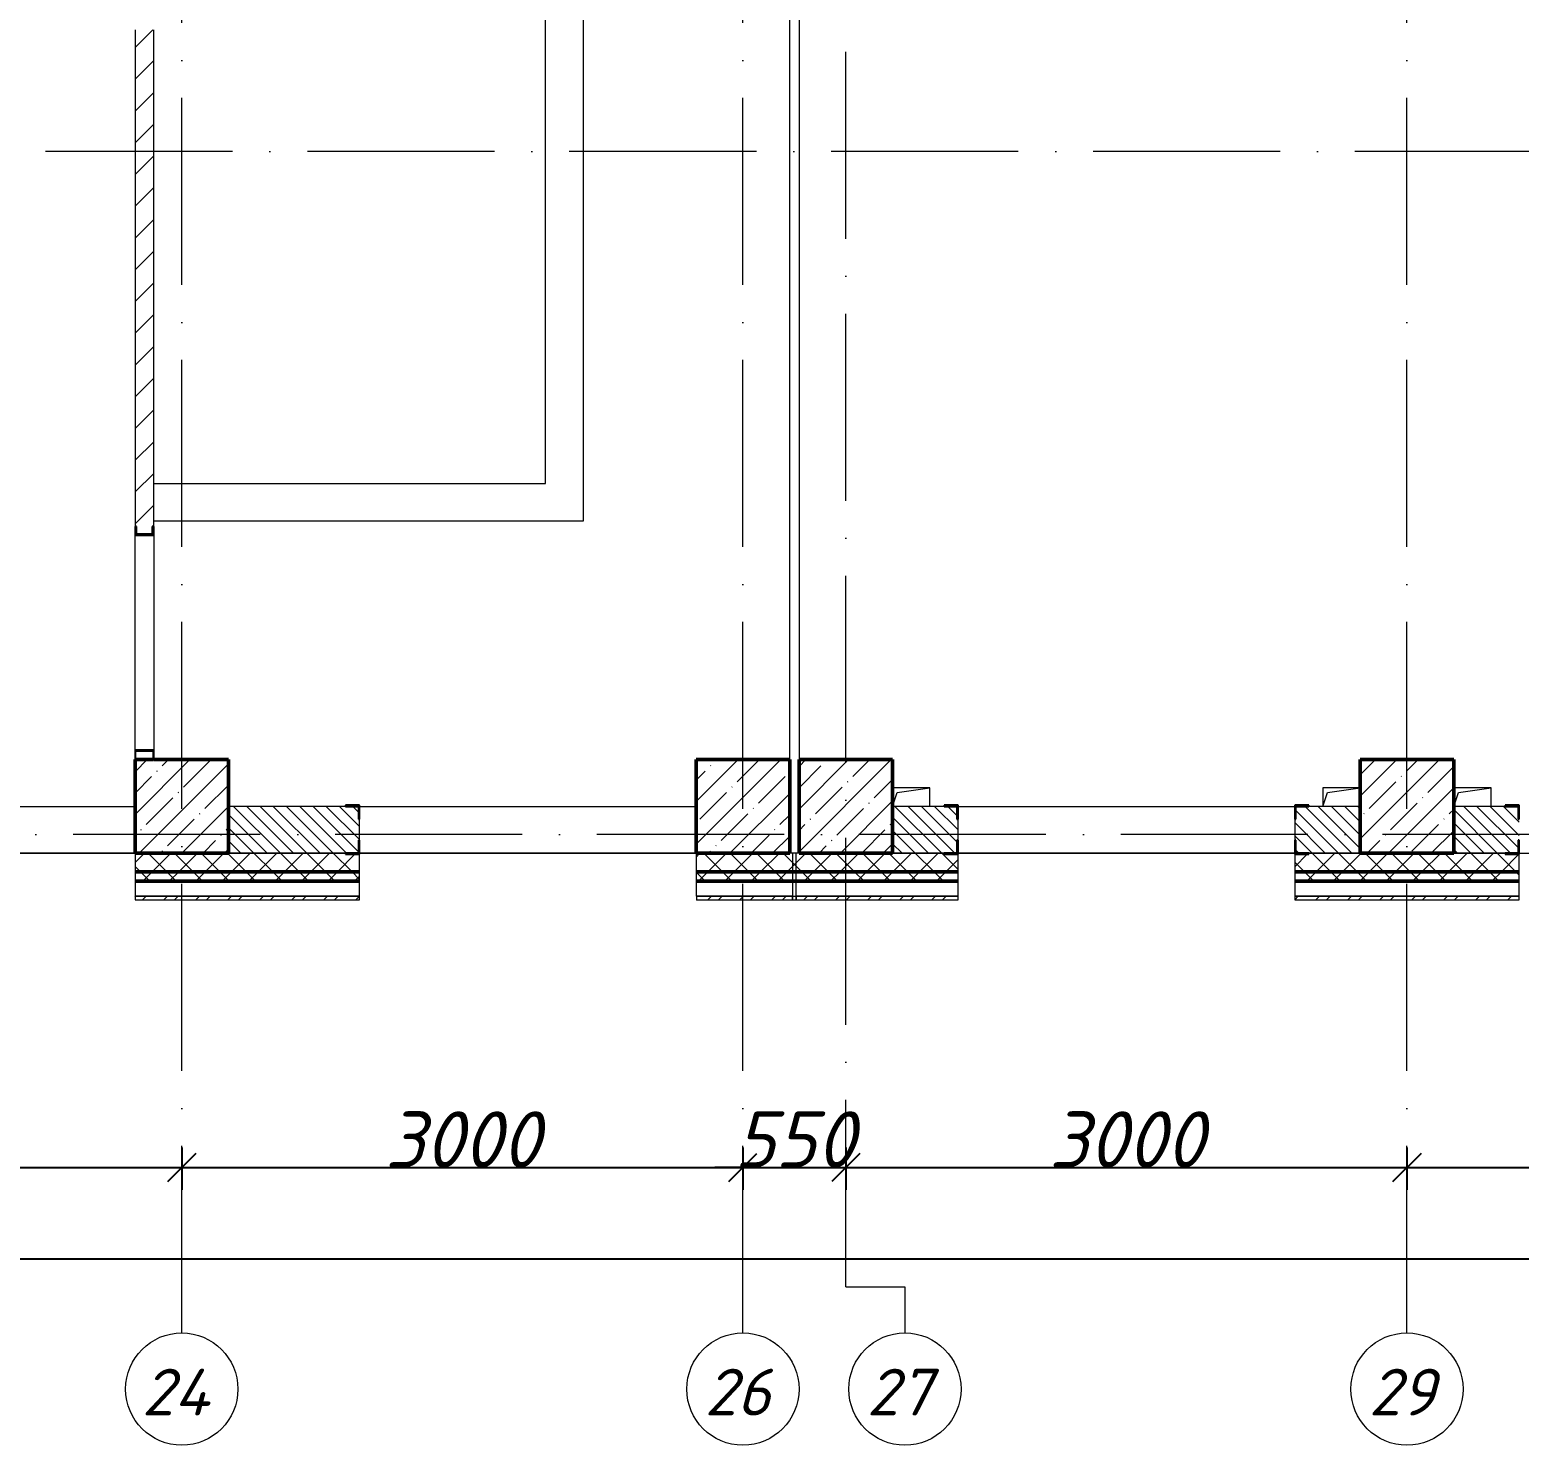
# Model space of a CAD drawing. Header units: millimetres. Extents: x -537608 to 253996, y -217170 to 186033.
# Drawn here: x -144447 to -136485, y 78102 to 85665 of the extents above; entities that cross this region are included whole.
import ezdxf

# ---------------------------------------------------------------- set-up
doc = ezdxf.new("R2010")
doc.units = ezdxf.units.MM
doc.linetypes.add('50_200_ШТРИХ_1Т_ш5_п1_п1_', pattern=[1400, 1000, -200, 0, -200])
for name, color, linetype, lineweight in [('A-____-____-DIMS', 7, 'Continuous', 9), ('A-FLOR-____-OTLN', 7, 'Continuous', 9), ('A-GENM-____-MCUT', 7, 'Continuous', 25), ('A-GENM-____-OTLN', 7, 'Continuous', 9), ('A-GENM-____-OTLN-1', 7, 'Continuous', 25), ('A-WALL-____-MCUT-2', 7, 'Continuous', 50), ('A-WALL-____-MCUT-3', 7, 'Continuous', 9), ('A-WALL-____-OTLN', 7, 'Continuous', 9), ('A-WALL-____-PATT-1', 7, 'Continuous', 9), ('A-WALL-FNSH-MCUT-1', 7, 'Continuous', 9), ('I-WALL-____-OTLN', 7, 'Continuous', 9), ('S-COLS-____-MCUT', 7, 'Continuous', 50), ('S-COLS-____-OTLN', 7, 'Continuous', 9), ('S-GRID-____-IDEN', 7, 'Continuous', 9), ('S-GRID-____-OTLN', 7, 'Continuous', 9), ('S-GRID-____-OTLN-1', 7, '50_200_ШТРИХ_1Т_ш5_п1_п1_', 9)]:
    doc.layers.add(name, color=color, linetype=linetype, lineweight=lineweight)
doc.styles.add('ISOCPEUR_I', font='isocpeui.ttf', dxfattribs={"height": 300})
doc.dimstyles.new('ISO-2_5_0_9К_БОЛЬШОЙ_ОСИ', dxfattribs={"dimscale": 304.8, "dimtxt": 248.995294, "dimasz": 0.492126, "dimexe": 0.393701, "dimexo": 0, "dimgap": 0, "dimtad": 1, "dimdec": 0, "dimzin": 0, "dimdsep": 46, "dimtxsty": 'ISOCPEUR_I', "dimblk1": 'OBLIQUE', "dimblk2": 'OBLIQUE', "dimsah": 1, "dimcen": 0.09, "dimdle": 0.393701, "dimazin": 0, "dimtfac": 1, "dimtdec": 4, "dimtix": 1, "dimtmove": 0, "dimatfit": 3, "dimfxl": 1, "dimtvp": 1, "dimtolj": 1, "dimtzin": 0, "dimarcsym": 2})
pattern_1 = [(45, (-178684.97, 83184.24), (-70.71068, 70.71068), []), (135, (-178684.97, 83184.24), (-70.71068, -70.71068), [])]
pattern_2 = [(135, (-178684.97, 83184.237), (-35.35534, -35.35534), [])]
pattern_3 = [(45, (-178684.97, 83184.24), (-85.53659, 85.53659), []), (45, (-178627.95, 83184.24), (-85.53659, 85.53659), [])]

# ---------------------------------------------------------------- blocks, each defined once
blk = doc.blocks.new('BSC_Колонна _Прямоугольная - 500х500-V71-АР1_План отверстий 3 этажа в осях 1-64_А-ГГ')
at = {"layer": 'S-COLS-____-OTLN'}
h = blk.add_hatch(dxfattribs=at)
h.set_pattern_fill('FP_108', color=256, style=0, pattern_type=2)
h.set_pattern_definition([(45, (-41600, 1668.96), (-114.04925, 114.04925), []), (45, (-41485.95, 1668.96), (-114.04925, 114.04925), [201.613, -40.323, 3.353, -36.97])])
h.paths.add_polyline_path([(-250, -250), (250, -250), (250, 250), (-250, 250)], flags=0)
at = {"layer": 'S-COLS-____-MCUT'}
for p, q in [((250, 250), (-250, 250)), ((-250, 250), (-250, -250)), ((250, -250), (250, 250)), ((-250, -250), (250, -250))]:
    blk.add_line(p, q, dxfattribs=at)
blk = doc.blocks.new('BSC_Колонна _Прямоугольная - 500х500-V72-АР1_План отверстий 3 этажа в осях 1-64_А-ГГ')
at = {"layer": 'S-COLS-____-OTLN'}
h = blk.add_hatch(dxfattribs=at)
h.set_pattern_fill('FP_109', color=256, style=0, pattern_type=2)
h.set_pattern_definition([(45, (-38050, 1668.96), (-114.04925, 114.04925), []), (45, (-37935.95, 1668.96), (-114.04925, 114.04925), [201.613, -40.323, 3.353, -36.97])])
h.paths.add_polyline_path([(-250, -250), (250, -250), (250, 250), (-250, 250)], flags=0)
at = {"layer": 'S-COLS-____-MCUT'}
for p, q in [((250, 250), (-250, 250)), ((-250, 250), (-250, -250)), ((250, -250), (250, 250)), ((-250, -250), (250, -250))]:
    blk.add_line(p, q, dxfattribs=at)
blk = doc.blocks.new('BSC_Колонна _Прямоугольная - 500х500-V106-АР1_План отверстий 3 этажа в осях 1-64_А-ГГ')
at = {"layer": 'S-COLS-____-OTLN'}
h = blk.add_hatch(dxfattribs=at)
h.set_pattern_fill('FP_129', color=256, style=0, pattern_type=2)
h.set_pattern_definition([(45, (-38600, 1668.96), (-114.04925, 114.04925), []), (45, (-38485.95, 1668.96), (-114.04925, 114.04925), [201.613, -40.323, 3.353, -36.97])])
h.paths.add_polyline_path([(-250, -250), (250, -250), (250, 250), (-250, 250)], flags=0)
at = {"layer": 'S-COLS-____-MCUT'}
for p, q in [((250, 250), (-250, 250)), ((-250, 250), (-250, -250)), ((250, -250), (250, 250)), ((-250, -250), (250, -250))]:
    blk.add_line(p, q, dxfattribs=at)
blk = doc.blocks.new('BSC_Колонна _Прямоугольная - 500х500-V113-АР1_План отверстий 3 этажа в осях 1-64_А-ГГ')
at = {"layer": 'S-COLS-____-OTLN'}
h = blk.add_hatch(dxfattribs=at)
h.set_pattern_fill('FP_136', color=256, style=0, pattern_type=2)
h.set_pattern_definition([(45, (-35050, 1668.96), (-114.04925, 114.04925), []), (45, (-34935.95, 1668.96), (-114.04925, 114.04925), [201.613, -40.323, 3.353, -36.97])])
h.paths.add_polyline_path([(-150, -250), (250, -250), (250, 250), (-250, 250), (-250, -250), (-153, -250)], flags=0)
at = {"layer": 'S-COLS-____-MCUT'}
for p, q in [((-250, 250), (-250, -250)), ((-153, 250), (-247, 250)), ((250, 250), (-150, 250)), ((250, -250), (250, 250)), ((-250, -250), (250, -250))]:
    blk.add_line(p, q, dxfattribs=at)
blk = doc.blocks.new('Фахверк_СКБ_Уголок - 250_2700-27497298-АР1_План отверстий 3 этажа в осях 1-64_А-ГГ')
at = {"layer": 'A-GENM-____-MCUT'}
for p, q in [((200, 181), (125, 181)), ((125, 181), (125, 106)), ((131, 106), (131, 175)), ((131, 175), (200, 175)), ((200, 175), (200, 181)), ((125, 106), (131, 106)), ((131, -6), (125, -6)), ((125, -6), (125, -81)), ((131, -75), (131, -6)), ((200, -75), (131, -75)), ((200, -81), (200, -75)), ((125, -81), (200, -81))]:
    blk.add_line(p, q, dxfattribs=at)
blk = doc.blocks.new('154_Стойка_СКБ_Швеллер - СМ-2180_100-28318692-АР1_План отверстий 3 этажа в осях 1-64_А-ГГ')
at = {"layer": 'A-GENM-____-MCUT'}
for p, q in [((171, 50), (125, 50)), ((125, 50), (125, -50)), ((129.5, 42.4), (171, 42.4)), ((129.5, -42.4), (129.5, 42.4)), ((171, 42.4), (171, 50)), ((125, -50), (171, -50)), ((171, -42.4), (129.5, -42.4)), ((171, -50), (171, -42.4))]:
    blk.add_line(p, q, dxfattribs=at)
blk = doc.blocks.new('154_Фахверк_СКБ_Швеллер - Тип_100_3550_1-28320239-АР1_План отверстий 3 этажа в осях 1-64_А-ГГ')
at = {"layer": 'A-GENM-____-MCUT'}
for p, q in [((175, 50), (125, 50)), ((125, 50), (125, -50)), ((128, 47), (175, 47)), ((128, -47), (128, 47)), ((175, 47), (175, 50)), ((125, -50), (175, -50)), ((175, -47), (128, -47)), ((175, -50), (175, -47))]:
    blk.add_line(p, q, dxfattribs=at)
blk = doc.blocks.new('AR_Отверстие прямоугольное _в плите_ - AR_Отверстие прямоугольное _в плите_-30510712-АР1_План отверстий 3 этажа в осях 1-64_А-ГГ')
at = {"layer": 'A-GENM-____-OTLN'}
for p, q in [((100, 50), (-100, 50)), ((-100, -50), (-75, 25)), ((-75, 25), (100, 50)), ((100, -50), (100, 50))]:
    blk.add_line(p, q, dxfattribs=at)
blk = doc.blocks.new('AR_Отверстие прямоугольное _в плите_ - AR_Отверстие прямоугольное _в плите_-V177-АР1_План отверстий 3 этажа в осях 1-64_А-ГГ')
at = {"layer": 'A-GENM-____-OTLN'}
for p, q in [((100, 50), (-100, 50)), ((-100, 50), (-100, -50)), ((-100, -50), (-75, 25)), ((-75, 25), (100, 50))]:
    blk.add_line(p, q, dxfattribs=at)
blk = doc.blocks.new('Стены 7 - Стены 4-31196221-АР1_План отверстий 3 этажа в осях 1-64_А-ГГ')
at = {"layer": 'A-WALL-____-MCUT-3'}
for p, q in [((-1798.5, 41030.2), (-1798.5, 41010.2)), ((-1548.5, 41030.2), (-1798.5, 41030.2)), ((-1798.5, 41010.2), (-1548.5, 41010.2)), ((-1548.5, 41010.2), (-1548.5, 41030.2))]:
    blk.add_line(p, q, dxfattribs=at)
blk = doc.blocks.new('Ось сетки - Круг_Ø6_00__ISO-2_5_0_9K_-25732049-АР1_План отверстий 3 этажа в осях 1-64_А-ГГ')
at = {"layer": 'S-GRID-____-IDEN'}
blk.add_circle((0, 0), 3, dxfattribs=at)
blk = doc.blocks.new('_Oblique')
at = {"color": 0, "linetype": 'ByBlock', "lineweight": -2}
blk.add_line((-0.5, -0.5), (0.5, 0.5), dxfattribs=at)
blk = doc.blocks.new('*D1132')
at = {"layer": 'A-____-____-DIMS', "color": 0, "lineweight": -2, "transparency": 16777216}
for p, q in [((-149635, 79691.8), (-149635, 79465.7)), ((-143635, 79691.8), (-143635, 79465.7)), ((-149755, 79585.7), (-143515, 79585.7))]:
    blk.add_line(p, q, dxfattribs=at)
at = {"layer": 'Defpoints', "color": 0, "transparency": 16777216}
for p in [(-149635, 79691.8), (-143635, 79691.8), (-143635, 79585.7)]:
    blk.add_point(p, dxfattribs=at)
at = {"layer": 'A-____-____-DIMS', "color": 0, "lineweight": -2, "transparency": 16777216, "xscale": 150, "yscale": 150, "zscale": 150, "rotation": 180}
blk.add_blockref('_Oblique', (-149635, 79585.7), dxfattribs=at)
at = {"layer": 'A-____-____-DIMS', "color": 0, "lineweight": -2, "transparency": 16777216, "xscale": 150, "yscale": 150, "zscale": 150}
blk.add_blockref('_Oblique', (-143635, 79585.7), dxfattribs=at)
at = {"layer": 'A-____-____-DIMS', "color": 0, "transparency": 16777216, "insert": (-146635, 79735.7), "char_height": 300, "width": 758.478, "attachment_point": 5, "style": 'ISOCPEUR_I'}
blk.add_mtext('\\A1;6000', dxfattribs=at)
blk = doc.blocks.new('*D1133')
at = {"layer": 'A-____-____-DIMS', "color": 0, "lineweight": -2, "transparency": 16777216}
for p, q in [((-143635, 79691.8), (-143635, 79465.7)), ((-140635, 79691.8), (-140635, 79465.7)), ((-143755, 79585.7), (-140515, 79585.7))]:
    blk.add_line(p, q, dxfattribs=at)
at = {"layer": 'Defpoints', "color": 0, "transparency": 16777216}
for p in [(-143635, 79691.8), (-140635, 79691.8), (-140635, 79585.7)]:
    blk.add_point(p, dxfattribs=at)
at = {"layer": 'A-____-____-DIMS', "color": 0, "lineweight": -2, "transparency": 16777216, "xscale": 150, "yscale": 150, "zscale": 150, "rotation": 180}
blk.add_blockref('_Oblique', (-143635, 79585.7), dxfattribs=at)
at = {"layer": 'A-____-____-DIMS', "color": 0, "lineweight": -2, "transparency": 16777216, "xscale": 150, "yscale": 150, "zscale": 150}
blk.add_blockref('_Oblique', (-140635, 79585.7), dxfattribs=at)
at = {"layer": 'A-____-____-DIMS', "color": 0, "transparency": 16777216, "insert": (-142135, 79735.7), "char_height": 300, "width": 758.478, "attachment_point": 5, "style": 'ISOCPEUR_I'}
blk.add_mtext('\\A1;3000', dxfattribs=at)
blk = doc.blocks.new('*D1134')
at = {"layer": 'A-____-____-DIMS', "color": 0, "lineweight": -2, "transparency": 16777216}
for p, q in [((-140635, 79691.8), (-140635, 79465.7)), ((-140085, 79691.8), (-140085, 79465.7)), ((-140635, 79585.7), (-140785, 79585.7)), ((-140635, 79585.7), (-140085, 79585.7)), ((-140085, 79585.7), (-139935, 79585.7))]:
    blk.add_line(p, q, dxfattribs=at)
at = {"layer": 'Defpoints', "color": 0, "transparency": 16777216}
for p in [(-140635, 79691.8), (-140085, 79691.8), (-140085, 79585.7)]:
    blk.add_point(p, dxfattribs=at)
at = {"layer": 'A-____-____-DIMS', "color": 0, "lineweight": -2, "transparency": 16777216, "xscale": 150, "yscale": 150, "zscale": 150}
blk.add_blockref('_Oblique', (-140635, 79585.7), dxfattribs=at)
at = {"layer": 'A-____-____-DIMS', "color": 0, "lineweight": -2, "transparency": 16777216, "xscale": 150, "yscale": 150, "zscale": 150, "rotation": 180}
blk.add_blockref('_Oblique', (-140085, 79585.7), dxfattribs=at)
at = {"layer": 'A-____-____-DIMS', "color": 0, "transparency": 16777216, "insert": (-140360, 79735.7), "char_height": 300, "width": 568.858, "attachment_point": 5, "style": 'ISOCPEUR_I'}
blk.add_mtext('\\A1;550', dxfattribs=at)
blk = doc.blocks.new('*D1135')
at = {"layer": 'A-____-____-DIMS', "color": 0, "lineweight": -2, "transparency": 16777216}
for p, q in [((-140085, 79691.8), (-140085, 79465.7)), ((-137085, 79691.8), (-137085, 79465.7)), ((-140205, 79585.7), (-136965, 79585.7))]:
    blk.add_line(p, q, dxfattribs=at)
at = {"layer": 'Defpoints', "color": 0, "transparency": 16777216}
for p in [(-140085, 79691.8), (-137085, 79691.8), (-137085, 79585.7)]:
    blk.add_point(p, dxfattribs=at)
at = {"layer": 'A-____-____-DIMS', "color": 0, "lineweight": -2, "transparency": 16777216, "xscale": 150, "yscale": 150, "zscale": 150, "rotation": 180}
blk.add_blockref('_Oblique', (-140085, 79585.7), dxfattribs=at)
at = {"layer": 'A-____-____-DIMS', "color": 0, "lineweight": -2, "transparency": 16777216, "xscale": 150, "yscale": 150, "zscale": 150}
blk.add_blockref('_Oblique', (-137085, 79585.7), dxfattribs=at)
at = {"layer": 'A-____-____-DIMS', "color": 0, "transparency": 16777216, "insert": (-138585, 79735.7), "char_height": 300, "width": 758.478, "attachment_point": 5, "style": 'ISOCPEUR_I'}
blk.add_mtext('\\A1;3000', dxfattribs=at)
blk = doc.blocks.new('*D1136')
at = {"layer": 'A-____-____-DIMS', "color": 0, "lineweight": -2, "transparency": 16777216}
for p, q in [((-137085, 79691.8), (-137085, 79465.7)), ((-134085, 79691.8), (-134085, 79465.7)), ((-137205, 79585.7), (-133965, 79585.7))]:
    blk.add_line(p, q, dxfattribs=at)
at = {"layer": 'Defpoints', "color": 0, "transparency": 16777216}
for p in [(-137085, 79691.8), (-134085, 79691.8), (-134085, 79585.7)]:
    blk.add_point(p, dxfattribs=at)
at = {"layer": 'A-____-____-DIMS', "color": 0, "lineweight": -2, "transparency": 16777216, "xscale": 150, "yscale": 150, "zscale": 150, "rotation": 180}
blk.add_blockref('_Oblique', (-137085, 79585.7), dxfattribs=at)
at = {"layer": 'A-____-____-DIMS', "color": 0, "lineweight": -2, "transparency": 16777216, "xscale": 150, "yscale": 150, "zscale": 150}
blk.add_blockref('_Oblique', (-134085, 79585.7), dxfattribs=at)
at = {"layer": 'A-____-____-DIMS', "color": 0, "transparency": 16777216, "insert": (-135585, 79735.7), "char_height": 300, "width": 758.478, "attachment_point": 5, "style": 'ISOCPEUR_I'}
blk.add_mtext('\\A1;3000', dxfattribs=at)
blk = doc.blocks.new('*D1153')
at = {"layer": 'A-____-____-DIMS', "color": 0, "lineweight": -2, "transparency": 16777216}
for p, q in [((-181035, 79203.6), (-181035, 78977.5)), ((-77535, 79203.6), (-77535, 78977.5)), ((-181155, 79097.5), (-77415, 79097.5))]:
    blk.add_line(p, q, dxfattribs=at)
at = {"layer": 'Defpoints', "color": 0, "transparency": 16777216}
for p in [(-181035, 79203.6), (-77535, 79203.6), (-77535, 79097.5)]:
    blk.add_point(p, dxfattribs=at)
at = {"layer": 'A-____-____-DIMS', "color": 0, "lineweight": -2, "transparency": 16777216, "xscale": 150, "yscale": 150, "zscale": 150, "rotation": 180}
blk.add_blockref('_Oblique', (-181035, 79097.5), dxfattribs=at)
at = {"layer": 'A-____-____-DIMS', "color": 0, "lineweight": -2, "transparency": 16777216, "xscale": 150, "yscale": 150, "zscale": 150}
blk.add_blockref('_Oblique', (-77535, 79097.5), dxfattribs=at)
at = {"layer": 'A-____-____-DIMS', "color": 0, "transparency": 16777216, "insert": (-129285, 79247.5), "char_height": 300, "width": 1080.257, "attachment_point": 5, "style": 'ISOCPEUR_I'}
blk.add_mtext('\\A1;103500', dxfattribs=at)

msp = doc.modelspace()

# ---------------------------------------------------------------- hatches: boundary and pattern name
at = {"layer": 'A-WALL-____-PATT-1'}
h = msp.add_hatch(dxfattribs=at)
h.set_pattern_fill('FP_4', color=256, style=0, pattern_type=2)
h.set_pattern_definition([(45, (-178684.97, 83184.24), (-84.8528, 84.8528), [])])
h.paths.add_polyline_path([(-143881.9702, 81765.2788), (-143787.9702, 81765.2788), (-143787.9702, 81812.2788), (-143881.9702, 81812.2788)], flags=0)
h.paths.add_polyline_path([(-143792.5702, 82969.7788), (-143792.5702, 83011.2788), (-143784.9702, 83011.2788), (-143784.9702, 85665.2788), (-143884.9702, 85665.2788), (-143884.1183, 83011.2788), (-143877.3702, 83011.2788), (-143877.3702, 82969.7788)], flags=0)
h.paths.add_polyline_path([(-143787.9702, 85668.2788), (-143787.9702, 85715.2788), (-143784.9702, 85715.2788), (-143784.9702, 88365.2788), (-143884.9702, 88365.2788), (-143884.9702, 85715.2788), (-143881.9702, 85715.2788), (-143881.9702, 85668.2788), (-143834.9146, 85668.2788)], flags=0)
h = msp.add_hatch(dxfattribs=at)
h.set_pattern_fill('FP_6', color=256, style=0, pattern_type=2)
h.set_pattern_definition(pattern_2)
h.paths.add_polyline_path([(-142690.9702, 81265.2788), (-142690.9702, 81334.2788), (-142684.9702, 81334.2788), (-142684.9702, 81446.2788), (-142690.9702, 81446.2788), (-142690.9702, 81515.2788), (-143384.9702, 81515.2788), (-143384.9702, 81265.2788), (-142759.9702, 81265.2788)], flags=0)
h = msp.add_hatch(dxfattribs=at)
h.set_pattern_fill('FP_6', color=256, style=0, pattern_type=2)
h.set_pattern_definition(pattern_2)
h.paths.add_polyline_path([(-137678.9702, 81265.2788), (-137334.9702, 81265.2788), (-137334.9702, 81515.2788), (-137678.9702, 81515.2788), (-137678.9702, 81446.2788), (-137684.9702, 81446.2788), (-137684.9702, 81334.2788), (-137678.9702, 81334.2788), (-137678.9702, 81269.5645)], flags=0)
h.paths.add_polyline_path([(-139490.9702, 81265.2788), (-139490.9702, 81334.2788), (-139484.9702, 81334.2788), (-139484.9702, 81446.2788), (-139490.9702, 81446.2788), (-139490.9702, 81515.2788), (-139834.9702, 81515.2788), (-139834.9702, 81265.2788), (-139559.9702, 81265.2788)], flags=0)
h = msp.add_hatch(dxfattribs=at)
h.set_pattern_fill('FP_6', color=256, style=0, pattern_type=2)
h.set_pattern_definition(pattern_2)
h.paths.add_polyline_path([(-134334.9702, 81265.2788), (-134334.9702, 81515.2788), (-134678.9702, 81515.2788), (-134678.9702, 81446.2788), (-134684.9702, 81446.2788), (-134684.9702, 81334.2788), (-134678.9702, 81334.2788), (-134678.9702, 81265.2788), (-134512.0399, 81265.2788)], flags=0)
h.paths.add_polyline_path([(-136490.9702, 81265.2788), (-136490.9702, 81334.2788), (-136484.9702, 81334.2788), (-136484.9702, 81446.2788), (-136490.9702, 81446.2788), (-136490.9702, 81515.2788), (-136834.9702, 81515.2788), (-136834.9702, 81265.2788), (-136559.9702, 81265.2788)], flags=0)
h = msp.add_hatch(dxfattribs=at)
h.set_pattern_fill('FP_1', color=256, style=0, pattern_type=2)
h.set_pattern_definition(pattern_1)
h.paths.add_polyline_path([(-77934.9702, 81165.2788), (-77434.9702, 81165.2788), (-77434.9702, 81265.2788), (-86459.9702, 81265.2788), (-86459.9702, 81259.2788), (-86534.9702, 81259.2788), (-86534.9702, 81165.2788), (-77953.1827, 81165.2788)], flags=0)
h.paths.add_polyline_path([(-89441.7006, 81165.2788), (-88334.9702, 81165.2788), (-88334.9702, 81259.2788), (-88409.9702, 81259.2788), (-88409.9702, 81265.2788), (-96284.9702, 81265.2788), (-96284.9702, 81165.2788), (-89684.9702, 81165.2788)], flags=0)
h.paths.add_polyline_path([(-97284.9702, 81165.2788), (-97284.9702, 81265.2788), (-98409.9702, 81265.2788), (-98409.9702, 81259.2788), (-98484.9702, 81259.2788), (-98484.9702, 81165.2788), (-97395.2899, 81165.2788)], flags=0)
h.paths.add_polyline_path([(-100284.9702, 81165.2788), (-100284.9702, 81259.2788), (-100359.9702, 81259.2788), (-100359.9702, 81265.2788), (-101409.9702, 81265.2788), (-101409.9702, 81259.2788), (-101484.9702, 81259.2788), (-101484.9702, 81165.2788), (-100930.2184, 81165.2788)], flags=0)
h.paths.add_polyline_path([(-103284.9702, 81165.2788), (-103284.9702, 81265.2788), (-104409.9702, 81265.2788), (-104409.9702, 81259.2788), (-104484.9702, 81259.2788), (-104484.9702, 81165.2788), (-104409.9702, 81165.2788)], flags=0)
h.paths.add_polyline_path([(-107684.9702, 81165.2788), (-106284.9702, 81165.2788), (-106284.9702, 81265.2788), (-107609.9702, 81265.2788), (-107609.9702, 81259.2788), (-107684.9702, 81259.2788)], flags=0)
h.paths.add_polyline_path([(-109767.5399, 81165.2788), (-109484.9702, 81165.2788), (-109484.9702, 81259.2788), (-109559.9702, 81259.2788), (-109559.9702, 81265.2788), (-110609.9702, 81265.2788), (-110609.9702, 81259.2788), (-110684.9702, 81259.2788), (-110684.9702, 81165.2788), (-110651.272, 81165.2788)], flags=0)
h.paths.add_polyline_path([(-112484.9702, 81165.2788), (-112484.9702, 81265.2788), (-113609.9702, 81265.2788), (-113609.9702, 81259.2788), (-113684.9702, 81259.2788), (-113684.9702, 81165.2788), (-113609.9702, 81165.2788)], flags=0)
h.paths.add_polyline_path([(-115834.9702, 81165.2788), (-115484.9702, 81165.2788), (-115484.9702, 81259.2788), (-115559.9702, 81259.2788), (-115559.9702, 81265.2788), (-116609.9702, 81265.2788), (-116609.9702, 81259.2788), (-116684.9702, 81259.2788), (-116684.9702, 81165.2788), (-115953.6649, 81165.2788)], flags=0)
h.paths.add_polyline_path([(-118484.9702, 81165.2788), (-118484.9702, 81259.2788), (-118559.9702, 81259.2788), (-118559.9702, 81265.2788), (-119609.9702, 81265.2788), (-119609.9702, 81259.2788), (-119684.9702, 81259.2788), (-119684.9702, 81165.2788), (-118604.8613, 81165.2788)], flags=0)
h.paths.add_polyline_path([(-121484.9702, 81165.2788), (-121484.9702, 81259.2788), (-121559.9702, 81259.2788), (-121559.9702, 81265.2788), (-122609.9702, 81265.2788), (-122609.9702, 81259.2788), (-122684.9702, 81259.2788), (-122684.9702, 81165.2788), (-122139.7899, 81165.2788)], flags=0)
h.paths.add_polyline_path([(-125674.7185, 81165.2788), (-124484.9702, 81165.2788), (-124484.9702, 81259.2788), (-124559.9702, 81259.2788), (-124559.9702, 81265.2788), (-125609.9702, 81265.2788), (-125609.9702, 81259.2788), (-125684.9702, 81259.2788), (-125684.9702, 81165.2788), (-125678.9702, 81165.2788)], flags=0)
h.paths.add_polyline_path([(-128684.9702, 81165.2788), (-127484.9702, 81165.2788), (-127484.9702, 81259.2788), (-127559.9702, 81259.2788), (-127559.9702, 81265.2788), (-128609.9702, 81265.2788), (-128609.9702, 81259.2788), (-128684.9702, 81259.2788)], flags=0)
h.paths.add_polyline_path([(-133628.3078, 81165.2788), (-133484.9702, 81165.2788), (-133484.9702, 81259.2788), (-133559.9702, 81259.2788), (-133559.9702, 81265.2788), (-134609.9702, 81265.2788), (-134609.9702, 81259.2788), (-134684.9702, 81259.2788), (-134684.9702, 81165.2788), (-133834.9702, 81165.2788)], flags=0)
h.paths.add_polyline_path([(-136484.9702, 81165.2788), (-136484.9702, 81259.2788), (-136559.9702, 81259.2788), (-136559.9702, 81265.2788), (-137609.9702, 81265.2788), (-137609.9702, 81259.2788), (-137684.9702, 81259.2788), (-137684.9702, 81165.2788), (-136490.9702, 81165.2788)], flags=0)
h.paths.add_polyline_path([(-139814.4328, 81165.2788), (-139484.9702, 81165.2788), (-139484.9702, 81259.2788), (-139559.9702, 81259.9217), (-139559.9702, 81265.2788), (-140884.9702, 81265.2788), (-140884.9702, 81165.2788)], flags=0)
h.paths.add_polyline_path([(-143349.3613, 81165.2788), (-142684.9702, 81165.2788), (-142684.9702, 81259.2788), (-142759.9702, 81259.2788), (-142759.9702, 81265.2788), (-143884.9702, 81265.2788), (-143884.9702, 81165.2788)], flags=0)
h.paths.add_polyline_path([(-145684.9702, 81165.2788), (-145684.9702, 81259.2788), (-145759.9702, 81259.2788), (-145759.9702, 81265.2788), (-146809.9702, 81265.2788), (-146809.9702, 81259.2788), (-146884.9702, 81259.2788), (-146884.2899, 81165.2788), (-145690.9702, 81165.2788)], flags=0)
h.paths.add_polyline_path([(-148684.9702, 81165.2788), (-148684.9702, 81259.2788), (-148759.9702, 81259.2788), (-148759.9702, 81265.2788), (-149884.9702, 81265.2788), (-149884.9702, 81165.2788), (-149535.4863, 81165.2788)], flags=0)
h.paths.add_polyline_path([(-151684.9702, 81165.2788), (-151684.9702, 81259.2788), (-151759.9702, 81259.2788), (-151759.9702, 81265.2788), (-152884.9702, 81265.2788), (-152884.9702, 81165.2788), (-152186.6828, 81165.2788)], flags=0)
h.paths.add_polyline_path([(-154684.9702, 81165.2788), (-154684.9702, 81259.2788), (-154759.9702, 81259.2788), (-154759.9702, 81265.2788), (-155809.9702, 81265.2788), (-155809.9702, 81259.2788), (-155884.9702, 81259.2788), (-155884.9702, 81165.2788), (-155721.6114, 81165.2788)], flags=0)
h.paths.add_polyline_path([(-164558.9328, 81165.2788), (-163684.9702, 81165.2788), (-163684.9702, 81259.2788), (-163759.9702, 81259.2788), (-163759.9702, 81265.2788), (-164809.9702, 81265.2788), (-164809.9702, 81259.2788), (-164884.9702, 81259.2788), (-164884.9702, 81165.2788)], flags=0)
h.paths.add_polyline_path([(-166326.3971, 81165.2788), (-165884.9702, 81165.2788), (-165884.9702, 81259.2788), (-165959.9702, 81259.2788), (-165959.9702, 81265.2788), (-171209.9702, 81265.2788), (-171209.9702, 81259.2788), (-171284.9702, 81259.2788), (-171284.9702, 81165.2788), (-167784.9702, 81165.2788)], flags=0)
h.paths.add_polyline_path([(-173396.2542, 81165.2788), (-172284.9702, 81165.2788), (-172284.9702, 81259.2788), (-172359.9702, 81259.2788), (-172359.9702, 81265.2788), (-181134.9702, 81265.2788), (-181134.9702, 81165.2788), (-175163.7185, 81165.2788)], flags=0)
h = msp.add_hatch(dxfattribs=at)
h.set_pattern_fill('FP_1', color=256, style=0, pattern_type=2)
h.set_pattern_definition(pattern_1)
h.paths.add_polyline_path([(-77434.9702, 81115.2788), (-77334.9702, 81115.2788), (-77334.9702, 81165.2788), (-86534.9702, 81165.2788), (-86534.9702, 81115.2788), (-77953.1827, 81115.2788)], flags=0)
h.paths.add_polyline_path([(-89441.7006, 81115.2788), (-88334.9702, 81115.2788), (-88334.9702, 81165.2788), (-96284.9702, 81165.2788), (-96284.9702, 81115.2788), (-90325.4327, 81115.2788)], flags=0)
h.paths.add_polyline_path([(-97395.2899, 81115.2788), (-97284.9702, 81115.2788), (-97284.9702, 81165.2788), (-98484.9702, 81165.2788), (-98484.9702, 81115.2788), (-98279.022, 81115.2788)], flags=0)
h.paths.add_polyline_path([(-101484.9702, 81115.2788), (-100284.9702, 81115.2788), (-100284.9702, 81165.2788), (-101484.9702, 81165.2788)], flags=0)
h.paths.add_polyline_path([(-104465.147, 81115.2788), (-103284.9702, 81115.2788), (-103284.9702, 81165.2788), (-104484.9702, 81165.2788), (-104484.9702, 81115.2788)], flags=0)
h.paths.add_polyline_path([(-106284.9702, 81115.2788), (-106284.9702, 81165.2788), (-107684.9702, 81165.2788), (-107684.9702, 81115.2788), (-107116.3434, 81115.2788)], flags=0)
h.paths.add_polyline_path([(-109484.9702, 81115.2788), (-109484.9702, 81165.2788), (-110684.9702, 81165.2788), (-110684.9702, 81115.2788), (-109767.5399, 81115.2788)], flags=0)
h.paths.add_polyline_path([(-112484.9702, 81115.2788), (-112484.9702, 81165.2788), (-113684.9702, 81165.2788), (-113684.9702, 81115.2788)], flags=0)
h.paths.add_polyline_path([(-115484.9702, 81115.2788), (-115484.9702, 81165.2788), (-116684.9702, 81165.2788), (-116684.9702, 81115.2788), (-115953.6649, 81115.2788)], flags=0)
h.paths.add_polyline_path([(-119684.9702, 81115.2788), (-118484.9702, 81115.2788), (-118484.9702, 81165.2788), (-119684.9702, 81165.2788)], flags=0)
h.paths.add_polyline_path([(-122684.9702, 81115.2788), (-121484.9702, 81115.2788), (-121484.9702, 81165.2788), (-122684.9702, 81165.2788)], flags=0)
h.paths.add_polyline_path([(-125674.7185, 81115.2788), (-124484.9702, 81115.2788), (-124484.9702, 81165.2788), (-125684.9702, 81165.2788), (-125684.9702, 81115.2788)], flags=0)
h.paths.add_polyline_path([(-127484.9702, 81115.2788), (-127484.9702, 81165.2788), (-128684.9702, 81165.2788), (-128684.9702, 81115.2788), (-128325.9149, 81115.2788)], flags=0)
h.paths.add_polyline_path([(-133628.3078, 81115.2788), (-133484.9702, 81115.2788), (-133484.9702, 81165.2788), (-134684.9702, 81165.2788), (-134684.9702, 81115.2788), (-134512.0399, 81115.2788)], flags=0)
h.paths.add_polyline_path([(-136484.9702, 81115.2788), (-136484.9702, 81165.2788), (-137684.9702, 81165.2788), (-137684.9702, 81115.2788), (-137163.2363, 81115.2788)], flags=0)
h.paths.add_polyline_path([(-139814.4328, 81115.2788), (-139484.9702, 81115.2788), (-139484.9702, 81165.2788), (-140884.9702, 81165.2788), (-140884.9702, 81115.2788)], flags=0)
h.paths.add_polyline_path([(-142684.9702, 81115.2788), (-142684.9702, 81165.2788), (-143884.9702, 81165.2788), (-143884.9702, 81115.2788), (-143349.3613, 81115.2788)], flags=0)
h.paths.add_polyline_path([(-145684.9702, 81115.2788), (-145684.9702, 81165.2788), (-146884.9702, 81165.2788), (-146884.2899, 81115.2788)], flags=0)
h.paths.add_polyline_path([(-148684.9702, 81115.2788), (-148684.9702, 81165.2788), (-149884.9702, 81165.2788), (-149884.9702, 81115.2788), (-149535.4863, 81115.2788)], flags=0)
h.paths.add_polyline_path([(-151684.9702, 81115.2788), (-151684.9702, 81165.2788), (-152884.9702, 81165.2788), (-152884.9702, 81115.2788), (-152186.6828, 81115.2788)], flags=0)
h.paths.add_polyline_path([(-155721.6114, 81115.2788), (-154684.9702, 81115.2788), (-154684.9702, 81165.2788), (-155884.9702, 81165.2788), (-155884.9702, 81115.2788)], flags=0)
h.paths.add_polyline_path([(-164884.9702, 81115.2788), (-163684.9702, 81115.2788), (-163684.9702, 81165.2788), (-164884.9702, 81165.2788)], flags=0)
h.paths.add_polyline_path([(-165884.9702, 81115.2788), (-165884.9702, 81165.2788), (-171284.9702, 81165.2788), (-171284.9702, 81115.2788), (-166326.3971, 81115.2788)], flags=0)
h.paths.add_polyline_path([(-172512.5221, 81115.2788), (-172284.9702, 81115.2788), (-172284.9702, 81165.2788), (-181234.9702, 81165.2788), (-181234.9702, 81115.2788), (-173396.2542, 81115.2788)], flags=0)
h = msp.add_hatch(dxfattribs=at)
h.set_pattern_fill('FP_3', color=256, style=0, pattern_type=2)
h.set_pattern_definition(pattern_3)
h.paths.add_polyline_path([(-140369.9702, 81015.2788), (-140369.9702, 81035.2788), (-140883.9702, 81035.2788), (-140883.9702, 81015.2788)], flags=0)
h.paths.add_polyline_path([(-142684.9702, 81015.2788), (-142684.9702, 81035.2788), (-143884.9702, 81035.2788), (-143884.9702, 81015.2788), (-143349.3613, 81015.2788)], flags=0)
h.paths.add_polyline_path([(-145684.9702, 81015.2788), (-145684.9702, 81035.2788), (-146883.9702, 81035.2788), (-146883.9702, 81015.2788)], flags=0)
h.paths.add_polyline_path([(-148684.9702, 81015.2788), (-148684.9702, 81035.2788), (-149884.9702, 81035.2788), (-149884.9702, 81015.2788), (-149535.4863, 81015.2788)], flags=0)
h.paths.add_polyline_path([(-152186.6828, 81015.2788), (-151684.9702, 81015.2788), (-151684.9702, 81035.2788), (-152883.9702, 81035.2788), (-152883.9702, 81015.2788)], flags=0)
h.paths.add_polyline_path([(-154684.9702, 81015.2788), (-154684.9702, 81035.2788), (-155884.9702, 81035.2788), (-155884.9702, 81015.2788), (-155721.6114, 81015.2788)], flags=0)
h.paths.add_polyline_path([(-164558.9328, 81015.2788), (-163684.9702, 81015.2788), (-163684.9702, 81035.2788), (-164884.9702, 81035.2788), (-164884.9702, 81015.2788)], flags=0)
h.paths.add_polyline_path([(-165884.9702, 81015.2788), (-165884.9702, 81035.2788), (-171284.9702, 81035.2788), (-171284.9702, 81015.2788), (-166326.3971, 81015.2788)], flags=0)
h.paths.add_polyline_path([(-172512.5221, 81015.2788), (-172284.9702, 81015.2788), (-172284.9702, 81035.2788), (-181364.9702, 81035.2788), (-181364.9702, 81015.2788), (-173396.2542, 81015.2788)], flags=0)
h = msp.add_hatch(dxfattribs=at)
h.set_pattern_fill('FP_3', color=256, style=0, pattern_type=2)
h.set_pattern_definition(pattern_3)
h.paths.add_polyline_path([(-107116.3434, 81015.2788), (-106819.9702, 81015.2788), (-106819.9702, 81035.2788), (-107683.9702, 81035.2788), (-107683.9702, 81015.2788)], flags=0)
h.paths.add_polyline_path([(-109484.9702, 81015.2788), (-109484.9702, 81035.2788), (-110684.9702, 81035.2788), (-110684.9702, 81015.2788), (-109767.5399, 81015.2788)], flags=0)
h.paths.add_polyline_path([(-112484.9702, 81015.2788), (-112484.9702, 81035.2788), (-113684.9702, 81035.2788), (-113684.9702, 81015.2788)], flags=0)
h.paths.add_polyline_path([(-115953.6649, 81015.2788), (-115484.9702, 81015.2788), (-115484.9702, 81035.2788), (-116683.9702, 81035.2788), (-116683.9702, 81015.2788)], flags=0)
h.paths.add_polyline_path([(-119684.9702, 81015.2788), (-118484.9702, 81015.2788), (-118484.9702, 81035.2788), (-119684.9702, 81035.2788)], flags=0)
h.paths.add_polyline_path([(-122139.7899, 81015.2788), (-121484.9702, 81015.2788), (-121484.9702, 81035.2788), (-122683.9702, 81035.2788), (-122683.9702, 81015.2788)], flags=0)
h.paths.add_polyline_path([(-124484.9702, 81015.2788), (-124484.9702, 81035.2788), (-125684.9702, 81035.2788), (-125684.9702, 81015.2788), (-124790.9863, 81015.2788)], flags=0)
h.paths.add_polyline_path([(-127484.9702, 81015.2788), (-127484.9702, 81035.2788), (-128684.9702, 81035.2788), (-128684.9702, 81015.2788), (-128325.9149, 81015.2788)], flags=0)
h.paths.add_polyline_path([(-133628.3078, 81015.2788), (-133484.9702, 81015.2788), (-133484.9702, 81035.2788), (-134684.9702, 81035.2788), (-134684.9702, 81015.2788), (-134512.0399, 81015.2788)], flags=0)
h.paths.add_polyline_path([(-137684.9702, 81015.2788), (-136484.9702, 81015.2788), (-136484.9702, 81035.2788), (-137684.9702, 81035.2788)], flags=0)
h.paths.add_polyline_path([(-140349.9702, 81015.2788), (-139484.9702, 81015.2788), (-139484.9702, 81035.2788), (-140349.9702, 81035.2788)], flags=0)

# ---------------------------------------------------------------- linework, layer by layer
at = {"layer": 'A-FLOR-____-OTLN'}
for p, q in [((-140334.9702, 88515.2788), (-140334.9702, 81765.2788)), ((-140384.9702, 81765.2788), (-140384.9702, 88365.2788))]:
    msp.add_line(p, q, dxfattribs=at)
at = {"layer": 'A-WALL-____-MCUT-2'}
for p, q in [((-143884.9702, 81165.2788), (-142684.9702, 81165.2788)), ((-140884.9702, 81165.2788), (-139484.9702, 81165.2788)), ((-137684.9702, 81165.2788), (-136484.9702, 81165.2788)), ((-143884.9702, 81115.2788), (-142684.9702, 81115.2788)), ((-140884.9702, 81115.2788), (-139484.9702, 81115.2788)), ((-137684.9702, 81115.2788), (-136484.9702, 81115.2788))]:
    msp.add_line(p, q, dxfattribs=at)
at = {"layer": 'A-WALL-____-MCUT-3'}
for p, q in [((-142759.9702, 81515.2788), (-143384.9702, 81515.2788)), ((-139559.9702, 81515.2788), (-139834.9702, 81515.2788)), ((-137334.9702, 81515.2788), (-137609.9702, 81515.2788)), ((-136559.9702, 81515.2788), (-136834.9702, 81515.2788)), ((-142684.9702, 81334.2788), (-142684.9702, 81446.2788)), ((-139484.9702, 81334.2788), (-139484.9702, 81446.2788)), ((-137684.9702, 81446.2788), (-137684.9702, 81334.2788)), ((-143884.9702, 81265.2788), (-143884.9702, 81035.2788)), ((-142759.9702, 81265.2788), (-143384.9702, 81265.2788)), ((-143384.9702, 81265.2788), (-142759.9702, 81265.2788)), ((-142684.9702, 81035.2788), (-142684.9702, 81259.2788)), ((-140884.9702, 81265.2788), (-140884.9702, 81035.2788)), ((-140334.9702, 81265.2788), (-140384.9702, 81265.2788)), ((-139559.9702, 81265.2788), (-139834.9702, 81265.2788)), ((-139834.9702, 81265.2788), (-139559.9702, 81265.2788)), ((-139484.9702, 81035.2788), (-139484.9702, 81259.2788)), ((-137684.9702, 81259.2788), (-137684.9702, 81035.2788)), ((-137334.9702, 81265.2788), (-137609.9702, 81265.2788)), ((-137609.9702, 81265.2788), (-137334.9702, 81265.2788)), ((-136559.9702, 81265.2788), (-136834.9702, 81265.2788)), ((-136834.9702, 81265.2788), (-136559.9702, 81265.2788)), ((-136484.9702, 81035.2788), (-136484.9702, 81259.2788)), ((-143884.9702, 81035.2788), (-142684.9702, 81035.2788)), ((-140884.9702, 81035.2788), (-139484.9702, 81035.2788)), ((-137684.9702, 81035.2788), (-136484.9702, 81035.2788))]:
    msp.add_line(p, q, dxfattribs=at)
at = {"layer": 'A-WALL-____-OTLN'}
for p, q in [((-145684.9702, 81515.2788), (-143884.9702, 81515.2788)), ((-142684.9702, 81515.2788), (-140884.9702, 81515.2788)), ((-139484.9702, 81515.2788), (-137684.9702, 81515.2788)), ((-145684.9702, 81265.2788), (-143884.9702, 81265.2788)), ((-143884.9702, 81265.2788), (-145684.9702, 81265.2788)), ((-142684.9702, 81265.2788), (-140884.9702, 81265.2788)), ((-140884.9702, 81265.2788), (-142684.9702, 81265.2788)), ((-139484.9702, 81265.2788), (-137684.9702, 81265.2788)), ((-137684.9702, 81265.2788), (-139484.9702, 81265.2788)), ((-136484.9702, 81265.2788), (-134684.9702, 81265.2788)), ((-140883.9702, 81015.2788), (-140884.9702, 81015.2788))]:
    msp.add_line(p, q, dxfattribs=at)
at = {"layer": 'A-WALL-FNSH-MCUT-1'}
for p, q in [((-143884.9702, 85665.2788), (-143884.9702, 83011.2788)), ((-143784.9702, 83011.2788), (-143784.9702, 85665.2788)), ((-142684.9702, 81035.2788), (-143884.9702, 81035.2788)), ((-143884.9702, 81035.2788), (-143884.9702, 81015.2788)), ((-143884.9702, 81015.2788), (-142684.9702, 81015.2788)), ((-142684.9702, 81015.2788), (-142684.9702, 81035.2788)), ((-140369.9702, 81035.2788), (-140883.9702, 81035.2788)), ((-140883.9702, 81035.2788), (-140883.9702, 81015.2788)), ((-140883.9702, 81015.2788), (-140369.9702, 81015.2788)), ((-140369.9702, 81015.2788), (-140369.9702, 81035.2788)), ((-139484.9702, 81035.2788), (-140349.9702, 81035.2788)), ((-140349.9702, 81035.2788), (-140349.9702, 81015.2788)), ((-140349.9702, 81015.2788), (-139484.9702, 81015.2788)), ((-139484.9702, 81015.2788), (-139484.9702, 81035.2788)), ((-136484.9702, 81035.2788), (-137684.9702, 81035.2788)), ((-137684.9702, 81035.2788), (-137684.9702, 81015.2788)), ((-137684.9702, 81015.2788), (-136484.9702, 81015.2788)), ((-136484.9702, 81015.2788), (-136484.9702, 81035.2788))]:
    msp.add_line(p, q, dxfattribs=at)
at = {"layer": 'I-WALL-____-OTLN'}
for p, q in [((-141689.9702, 83240.2788), (-141689.9702, 88365.2788)), ((-141489.9702, 88365.2788), (-141489.9702, 83040.2788)), ((-143784.9702, 83240.2788), (-141689.9702, 83240.2788)), ((-141489.9702, 83040.2788), (-143784.9702, 83040.2788)), ((-143884.9702, 81815.2788), (-143884.9702, 82965.2788)), ((-143784.9702, 82965.2788), (-143784.9702, 81815.2788))]:
    msp.add_line(p, q, dxfattribs=at)
at = {"layer": 'S-GRID-____-OTLN'}
for p, q in [((-140084.9702, 78948.0239), (-139768.8269, 78948.0239)), ((-139768.8269, 78948.0239), (-139768.8269, 78701.6305))]:
    msp.add_line(p, q, dxfattribs=at)
at = {"layer": 'S-GRID-____-OTLN-1'}
for p, q in [((-143634.9702, 78701.6305), (-143634.9702, 93334.7762)), ((-140634.9702, 78701.6305), (-140634.9702, 93334.7762)), ((-140084.9702, 78948.0239), (-140084.9702, 93334.7762)), ((-137084.9702, 78701.6305), (-137084.9702, 93334.7762)), ((-74758.4999, 85015.2788), (-183353.7404, 85015.2788)), ((-74610.5636, 81365.2788), (-183353.7404, 81365.2788))]:
    msp.add_line(p, q, dxfattribs=at)

# ---------------------------------------------------------------- block references
at = {"layer": 'A-GENM-____-OTLN'}
for name, p in [('AR_Отверстие прямоугольное _в плите_ - AR_Отверстие прямоугольное _в плите_-30510712-АР1_План отверстий 3 этажа в осях 1-64_А-ГГ', (-139734.9702, 81565.2788)), ('AR_Отверстие прямоугольное _в плите_ - AR_Отверстие прямоугольное _в плите_-V177-АР1_План отверстий 3 этажа в осях 1-64_А-ГГ', (-137434.9702, 81565.2788)), ('AR_Отверстие прямоугольное _в плите_ - AR_Отверстие прямоугольное _в плите_-30510712-АР1_План отверстий 3 этажа в осях 1-64_А-ГГ', (-136734.9702, 81565.2788))]:
    msp.add_blockref(name, p, dxfattribs=at)
at = {"layer": 'A-GENM-____-OTLN-1'}
for name, p, rotation in [('154_Стойка_СКБ_Швеллер - СМ-2180_100-28318692-АР1_План отверстий 3 этажа в осях 1-64_А-ГГ', (-143834.9702, 82840.2788), 89.99999999999991), ('154_Фахверк_СКБ_Швеллер - Тип_100_3550_1-28320239-АР1_План отверстий 3 этажа в осях 1-64_А-ГГ', (-143834.9702, 81940.2788), 269.9999999999999), ('Фахверк_СКБ_Уголок - 250_2700-27497298-АР1_План отверстий 3 этажа в осях 1-64_А-ГГ', (-142559.9702, 81440.2788), 180), ('Фахверк_СКБ_Уголок - 250_2700-27497298-АР1_План отверстий 3 этажа в осях 1-64_А-ГГ', (-139359.9702, 81440.2788), 180), ('Фахверк_СКБ_Уголок - 250_2700-27497298-АР1_План отверстий 3 этажа в осях 1-64_А-ГГ', (-136359.9702, 81440.2788), 180)]:
    msp.add_blockref(name, p, dxfattribs=dict(at, rotation=rotation))
msp.add_blockref('Фахверк_СКБ_Уголок - 250_2700-27497298-АР1_План отверстий 3 этажа в осях 1-64_А-ГГ', (-137809.9702, 81340.2788), dxfattribs=at)
at = {"layer": 'A-WALL-____-OTLN', "rotation": 89.9999999999999}
msp.add_blockref('Стены 7 - Стены 4-31196221-АР1_План отверстий 3 этажа в осях 1-64_А-ГГ', (-99339.7282, 82813.7906), dxfattribs=at)
at = {"layer": 'S-COLS-____-OTLN'}
for name, p in [('BSC_Колонна _Прямоугольная - 500х500-V113-АР1_План отверстий 3 этажа в осях 1-64_А-ГГ', (-143634.9702, 81515.2788)), ('BSC_Колонна _Прямоугольная - 500х500-V72-АР1_План отверстий 3 этажа в осях 1-64_А-ГГ', (-140634.9702, 81515.2788)), ('BSC_Колонна _Прямоугольная - 500х500-V106-АР1_План отверстий 3 этажа в осях 1-64_А-ГГ', (-140084.9702, 81515.2788)), ('BSC_Колонна _Прямоугольная - 500х500-V71-АР1_План отверстий 3 этажа в осях 1-64_А-ГГ', (-137084.9702, 81515.2788))]:
    msp.add_blockref(name, p, dxfattribs=at)
at = {"layer": 'S-GRID-____-IDEN', "xscale": 99.99999999999993, "yscale": 99.99999999999993, "zscale": 99.99999999999993}
for p in [(-143634.9702, 78401.6305), (-140634.9702, 78401.6305), (-139768.8269, 78401.6305), (-137084.9702, 78401.6305)]:
    msp.add_blockref('Ось сетки - Круг_Ø6_00__ISO-2_5_0_9K_-25732049-АР1_План отверстий 3 этажа в осях 1-64_А-ГГ', p, dxfattribs=at)

# ---------------------------------------------------------------- texts
at = {"layer": 'S-GRID-____-IDEN', "char_height": 250, "attachment_point": 1, "style": 'ISOCPEUR_I'}
for s, insert, width in [('24', (-143848.8985, 78510.4051), 425.696062), ('26', (-140839.8985, 78510.4051), 404.0505), ('27', (-139973.7552, 78510.4051), 404.0505), ('29', (-137289.8985, 78510.4051), 404.0505)]:
    msp.add_mtext(s, dxfattribs=dict(at, insert=insert, width=width))

# ---------------------------------------------------------------- dimensions: what is measured, and where the dimension line sits
at = {"layer": 'A-____-____-DIMS'}
for base, p1, p2, override, picture, middle in [((-143634.9702, 79585.7139), (-149634.9702, 79691.7799), (-143634.9702, 79691.7799), {"dimpost": '<>', "dimfxl": 6000}, '*D1132', (-146634.9702, 79735.7139)), ((-140634.9702, 79585.7139), (-143634.9702, 79691.7799), (-140634.9702, 79691.7799), {"dimpost": '<>', "dimfxl": 3000}, '*D1133', (-142134.9702, 79735.7139)), ((-140084.9702, 79585.7139), (-140634.9702, 79691.7799), (-140084.9702, 79691.7799), {"dimpost": '<>', "dimfxl": 550}, '*D1134', (-140359.9702, 79735.7139)), ((-137084.9702, 79585.7139), (-140084.9702, 79691.7799), (-137084.9702, 79691.7799), {"dimpost": '<>', "dimfxl": 3000}, '*D1135', (-138584.9702, 79735.7139)), ((-134084.9702, 79585.7139), (-137084.9702, 79691.7799), (-134084.9702, 79691.7799), {"dimpost": '<>', "dimfxl": 3000}, '*D1136', (-135584.9702, 79735.7139)), ((-77534.9702, 79097.5068), (-181034.9702, 79203.5728), (-77534.9702, 79203.5728), {"dimpost": '<>', "dimfxl": 103500}, '*D1153', (-129284.9702, 79247.5068))]:
    dim = msp.add_linear_dim(base=base, p1=p1, p2=p2, dimstyle='ISO-2_5_0_9К_БОЛЬШОЙ_ОСИ', override=override, dxfattribs=at)
    dim.commit()
    dim.dimension.update_dxf_attribs({"geometry": picture, "text_midpoint": middle})

doc.saveas('drawing.dxf')
